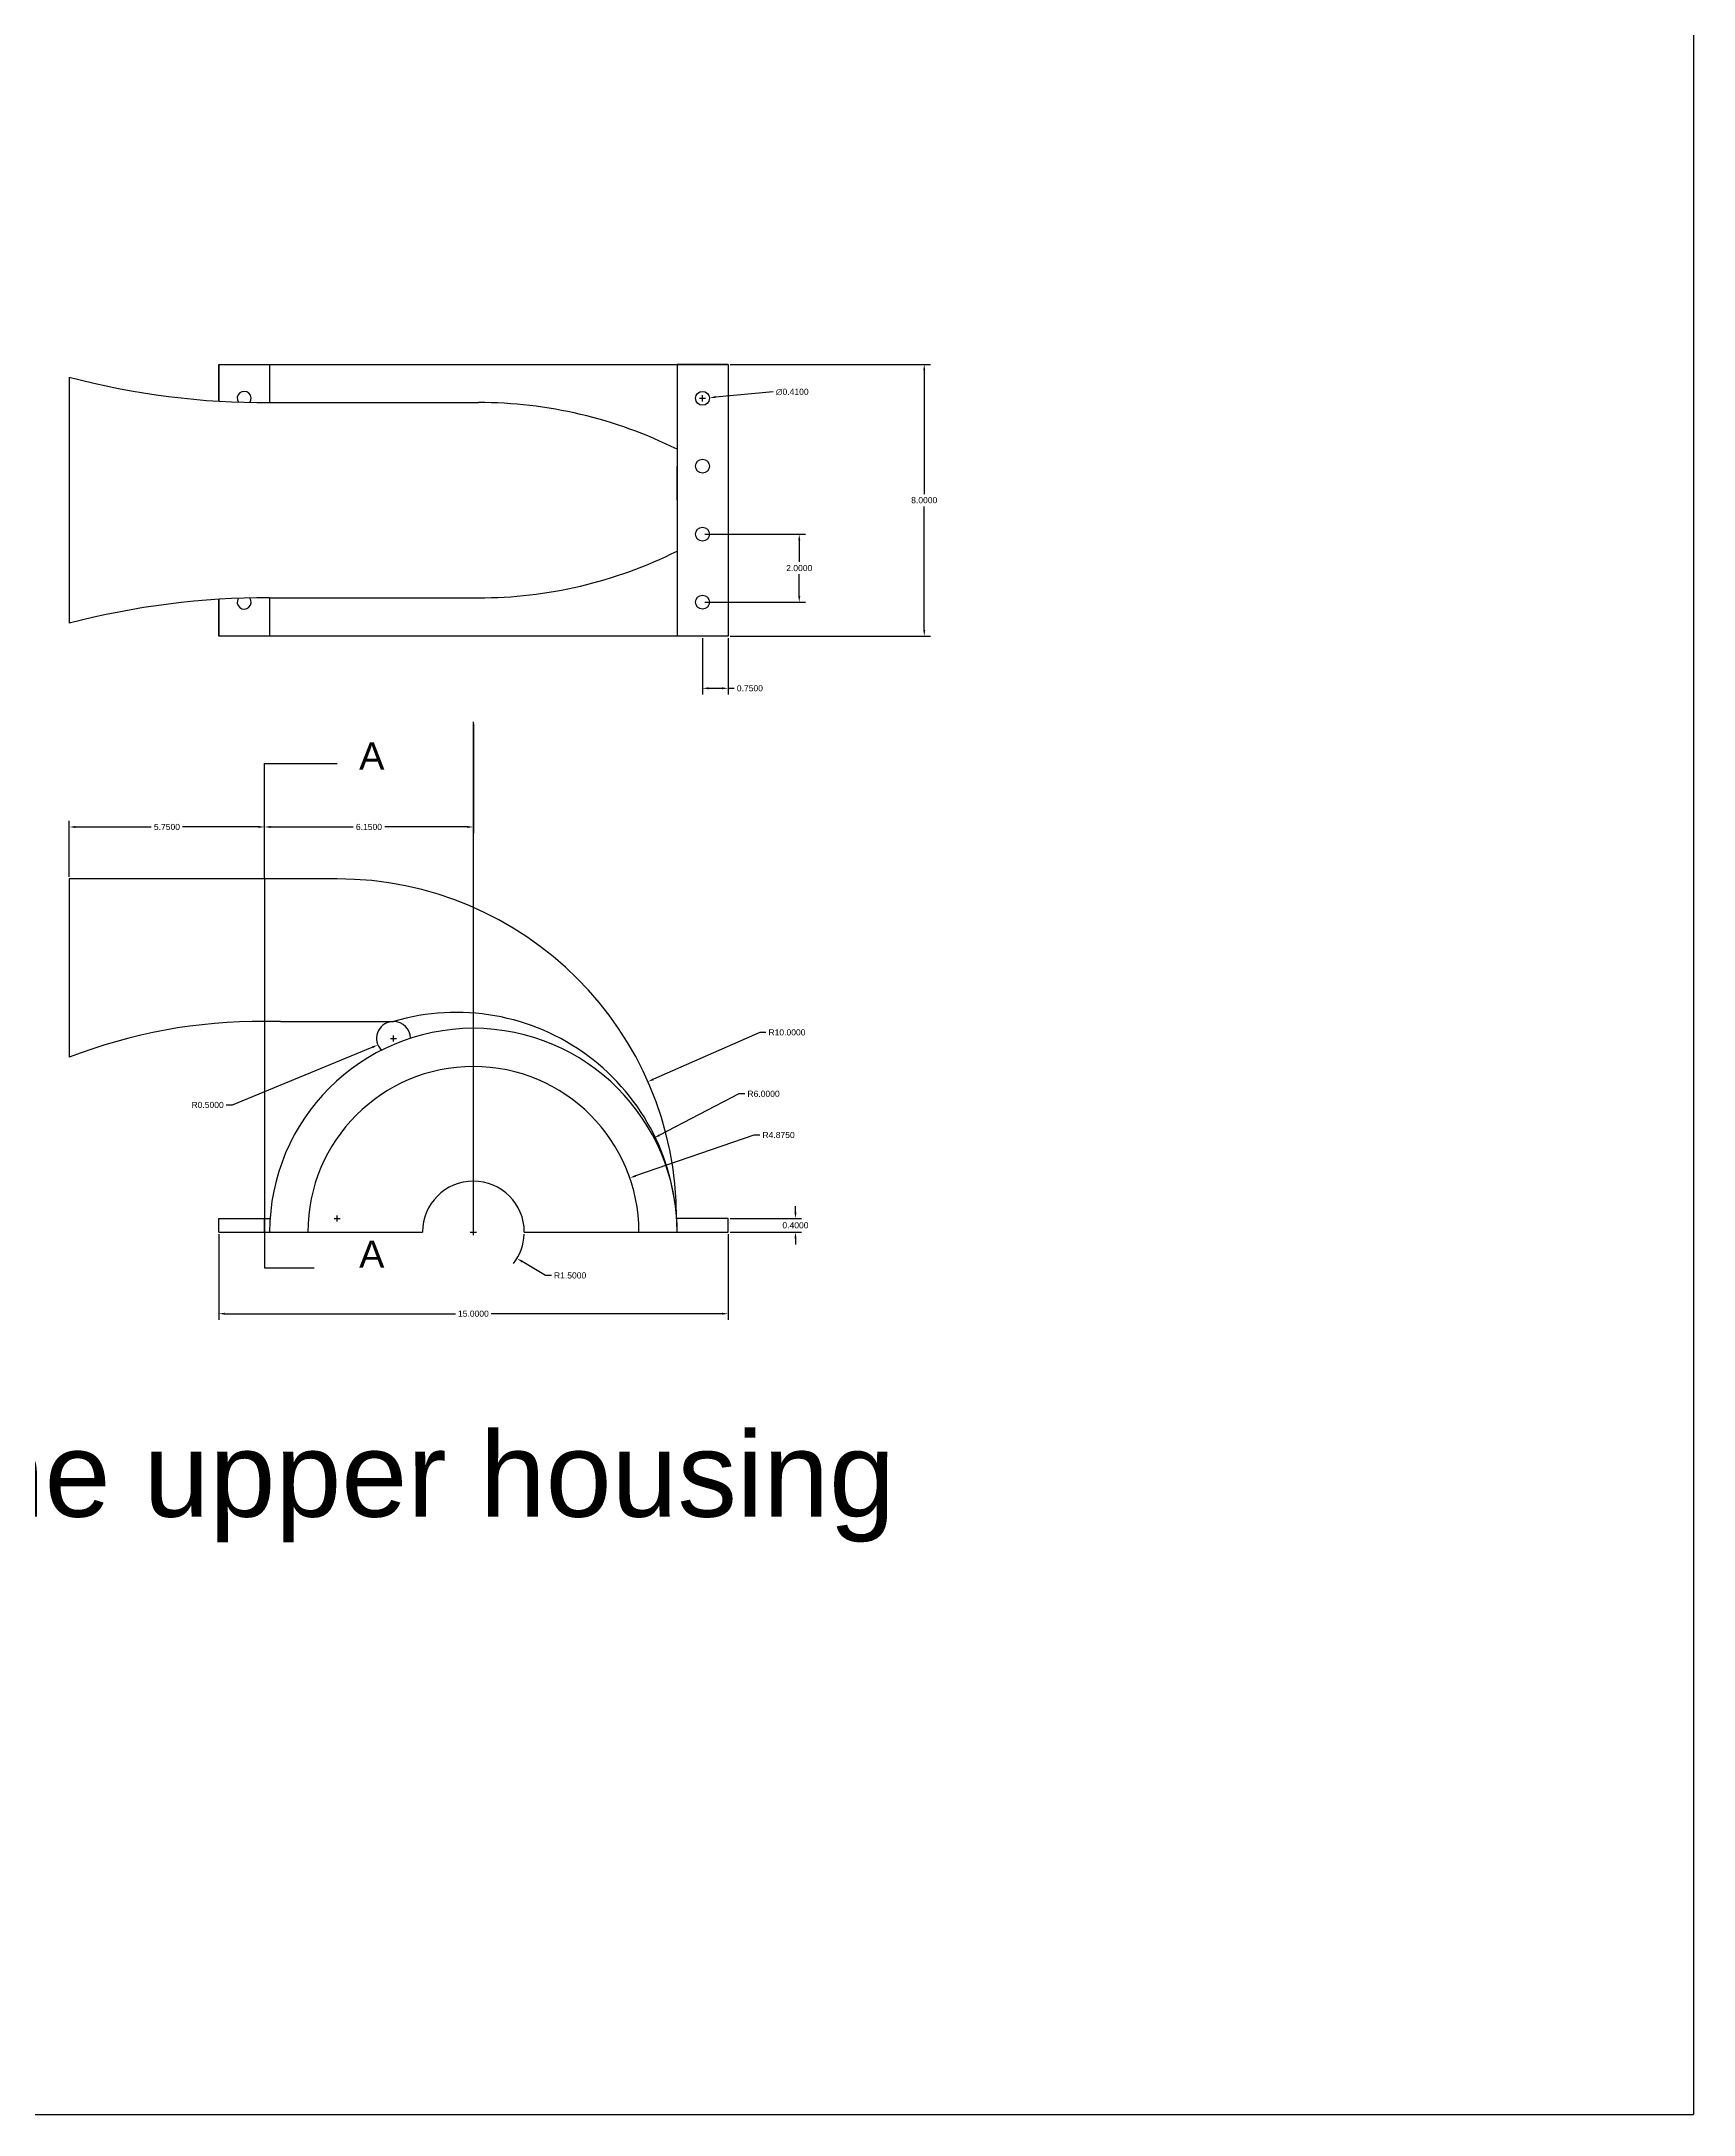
# Model space of a CAD drawing. Header units: millimetres. Extents: x 34830 to 39055, y 27793 to 28482.
# Drawn here: x 35321.1 to 35369.8, y 27793 to 27854 of the extents above; entities that cross this region are included whole.
import ezdxf

# ---------------------------------------------------------------- set-up
doc = ezdxf.new("R2010")
doc.units = ezdxf.units.MM
doc.linetypes.add('CENTER2', pattern=[28.575, 19.05, -3.175, 3.175, -3.175])
doc.layers.add('line', color=10, linetype='CENTER2', lineweight=25)
doc.layers.add('upper housing', color=7, linetype='Continuous')
doc.styles.get("Standard").update_dxf_attribs({"font": 'arial.ttf'})
doc.dimstyles.get("Standard").update_dxf_attribs({"dimtxt": 0.18, "dimasz": 0.18, "dimexe": 0.18, "dimexo": 0.0625, "dimgap": 0.09, "dimtad": 0, "dimtih": 1, "dimtoh": 1, "dimdec": 4, "dimzin": 0, "dimdsep": 46, "dimtxsty": 'Standard', "dimcen": 0.09, "dimadec": 0, "dimazin": 0, "dimtfac": 1, "dimtdec": 4, "dimtofl": 0, "dimtmove": 0, "dimatfit": 3, "dimfxl": 1, "dimtolj": 1, "dimtzin": 0, "dimarcsym": 0})

# ---------------------------------------------------------------- blocks, each defined once
blk = doc.blocks.new('*D2')
at = {"layer": 'Defpoints', "color": 0, "transparency": 16777216}
for p in [(35341.32, 27844.521), (35341.32, 27836.521), (35347.098, 27836.521)]:
    blk.add_point(p, dxfattribs=at)
at = {"layer": 'upper housing', "color": 0, "lineweight": -2, "transparency": 16777216}
for p, q in [((35341.382, 27844.521), (35347.278, 27844.521)), ((35347.098, 27844.341), (35347.098, 27840.703)), ((35347.098, 27836.701), (35347.098, 27840.339)), ((35341.382, 27836.521), (35347.278, 27836.521))]:
    blk.add_line(p, q, dxfattribs=at)
at = {"layer": 'upper housing', "color": 0, "transparency": 16777216}
for points in [[(35347.068, 27844.341), (35347.128, 27844.341), (35347.098, 27844.521)], [(35347.068, 27836.701), (35347.128, 27836.701), (35347.098, 27836.521)]]:
    blk.add_solid(points, dxfattribs=at)
at = {"layer": 'upper housing', "color": 0, "transparency": 16777216, "insert": (35347.098, 27840.521), "char_height": 0.18, "attachment_point": 5}
blk.add_mtext('\\A1;8.0000', dxfattribs=at)
blk = doc.blocks.new('*D3')
at = {"layer": 'Defpoints', "color": 0, "transparency": 16777216}
for p in [(35340.366, 27843.503), (35340.774, 27843.539)]:
    blk.add_point(p, dxfattribs=at)
at = {"layer": 'upper housing', "color": 0, "lineweight": -2, "transparency": 16777216}
for p, q in [((35342.649, 27843.707), (35340.953, 27843.555)), ((35340.48, 27843.521), (35340.66, 27843.521)), ((35340.57, 27843.431), (35340.57, 27843.611))]:
    blk.add_line(p, q, dxfattribs=at)
at = {"layer": 'upper housing', "color": 0, "transparency": 16777216}
blk.add_solid([(35340.951, 27843.585), (35340.956, 27843.525), (35340.774, 27843.539)], dxfattribs=at)
at = {"layer": 'upper housing', "color": 0, "transparency": 16777216, "insert": (35343.211, 27843.707), "char_height": 0.18, "attachment_point": 5}
blk.add_mtext('\\A1;∅0.4100', dxfattribs=at)
blk = doc.blocks.new('*D4')
at = {"layer": 'Defpoints', "color": 0, "transparency": 16777216}
for p in [(35340.57, 27839.521), (35340.57, 27837.521), (35343.417, 27837.521)]:
    blk.add_point(p, dxfattribs=at)
at = {"layer": 'upper housing', "color": 0, "lineweight": -2, "transparency": 16777216}
for p, q in [((35340.632, 27839.521), (35343.597, 27839.521)), ((35343.417, 27839.341), (35343.417, 27838.703)), ((35343.417, 27837.701), (35343.417, 27838.339)), ((35340.632, 27837.521), (35343.597, 27837.521))]:
    blk.add_line(p, q, dxfattribs=at)
at = {"layer": 'upper housing', "color": 0, "transparency": 16777216}
for points in [[(35343.387, 27839.341), (35343.447, 27839.341), (35343.417, 27839.521)], [(35343.387, 27837.701), (35343.447, 27837.701), (35343.417, 27837.521)]]:
    blk.add_solid(points, dxfattribs=at)
at = {"layer": 'upper housing', "color": 0, "transparency": 16777216, "insert": (35343.417, 27838.521), "char_height": 0.18, "attachment_point": 5}
blk.add_mtext('\\A1;2.0000', dxfattribs=at)
blk = doc.blocks.new('*D5')
at = {"layer": 'Defpoints', "color": 0, "transparency": 16777216}
for p in [(35340.57, 27836.521), (35341.32, 27836.521), (35341.32, 27834.982)]:
    blk.add_point(p, dxfattribs=at)
at = {"layer": 'upper housing', "color": 0, "lineweight": -2, "transparency": 16777216}
for p, q in [((35340.57, 27836.458), (35340.57, 27834.802)), ((35341.32, 27836.458), (35341.32, 27834.802)), ((35340.75, 27834.982), (35341.14, 27834.982)), ((35341.32, 27834.982), (35341.5, 27834.982))]:
    blk.add_line(p, q, dxfattribs=at)
at = {"layer": 'upper housing', "color": 0, "transparency": 16777216}
for points in [[(35340.75, 27835.012), (35340.75, 27834.952), (35340.57, 27834.982)], [(35341.14, 27835.012), (35341.14, 27834.952), (35341.32, 27834.982)]]:
    blk.add_solid(points, dxfattribs=at)
at = {"layer": 'upper housing', "color": 0, "transparency": 16777216, "insert": (35341.963, 27834.982), "char_height": 0.18, "attachment_point": 5}
blk.add_mtext('\\A1;0.7500', dxfattribs=at)
blk = doc.blocks.new('*D6')
at = {"layer": 'Defpoints', "color": 0, "transparency": 16777216}
for p in [(35338.959, 27823.399), (35329.806, 27819.37)]:
    blk.add_point(p, dxfattribs=at)
at = {"layer": 'upper housing', "color": 0, "lineweight": -2, "transparency": 16777216}
for p, q in [((35342.255, 27824.85), (35339.124, 27823.472)), ((35342.435, 27824.85), (35342.255, 27824.85)), ((35329.716, 27819.37), (35329.896, 27819.37)), ((35329.806, 27819.28), (35329.806, 27819.46))]:
    blk.add_line(p, q, dxfattribs=at)
at = {"layer": 'upper housing', "color": 0, "transparency": 16777216}
blk.add_solid([(35339.112, 27823.499), (35339.136, 27823.444), (35338.959, 27823.399)], dxfattribs=at)
at = {"layer": 'upper housing', "color": 0, "transparency": 16777216, "insert": (35343.055, 27824.85), "char_height": 0.18, "attachment_point": 5}
blk.add_mtext('\\A1;R10.0000', dxfattribs=at)
blk = doc.blocks.new('*D7')
at = {"layer": 'Defpoints', "color": 0, "transparency": 16777216}
for p in [(35339.141, 27821.743), (35333.82, 27818.97)]:
    blk.add_point(p, dxfattribs=at)
at = {"layer": 'upper housing', "color": 0, "lineweight": -2, "transparency": 16777216}
for p, q in [((35341.635, 27823.042), (35339.301, 27821.826)), ((35341.815, 27823.042), (35341.635, 27823.042)), ((35333.73, 27818.97), (35333.91, 27818.97)), ((35333.82, 27818.88), (35333.82, 27819.06))]:
    blk.add_line(p, q, dxfattribs=at)
at = {"layer": 'upper housing', "color": 0, "transparency": 16777216}
blk.add_solid([(35339.287, 27821.852), (35339.314, 27821.799), (35339.141, 27821.743)], dxfattribs=at)
at = {"layer": 'upper housing', "color": 0, "transparency": 16777216, "insert": (35342.365, 27823.042), "char_height": 0.18, "attachment_point": 5}
blk.add_mtext('\\A1;R6.0000', dxfattribs=at)
blk = doc.blocks.new('*D8')
at = {"layer": 'Defpoints', "color": 0, "transparency": 16777216}
for p in [(35338.427, 27820.565), (35333.82, 27818.97)]:
    blk.add_point(p, dxfattribs=at)
at = {"layer": 'upper housing', "color": 0, "lineweight": -2, "transparency": 16777216}
for p, q in [((35342.078, 27821.829), (35338.597, 27820.624)), ((35342.258, 27821.829), (35342.078, 27821.829)), ((35333.73, 27818.97), (35333.91, 27818.97)), ((35333.82, 27818.88), (35333.82, 27819.06))]:
    blk.add_line(p, q, dxfattribs=at)
at = {"layer": 'upper housing', "color": 0, "transparency": 16777216}
blk.add_solid([(35338.587, 27820.652), (35338.606, 27820.596), (35338.427, 27820.565)], dxfattribs=at)
at = {"layer": 'upper housing', "color": 0, "transparency": 16777216, "insert": (35342.808, 27821.829), "char_height": 0.18, "attachment_point": 5}
blk.add_mtext('\\A1;R4.8750', dxfattribs=at)
blk = doc.blocks.new('*D9')
at = {"layer": 'Defpoints', "color": 0, "transparency": 16777216}
for p in [(35341.32, 27819.37), (35341.32, 27818.97), (35343.305, 27818.97)]:
    blk.add_point(p, dxfattribs=at)
at = {"layer": 'upper housing', "color": 0, "lineweight": -2, "transparency": 16777216}
for p, q in [((35341.382, 27819.37), (35343.485, 27819.37)), ((35343.305, 27819.55), (35343.305, 27819.73)), ((35341.382, 27818.97), (35343.485, 27818.97)), ((35343.305, 27818.79), (35343.305, 27818.61))]:
    blk.add_line(p, q, dxfattribs=at)
at = {"layer": 'upper housing', "color": 0, "transparency": 16777216}
for points in [[(35343.275, 27819.55), (35343.335, 27819.55), (35343.305, 27819.37)], [(35343.275, 27818.79), (35343.335, 27818.79), (35343.305, 27818.97)]]:
    blk.add_solid(points, dxfattribs=at)
at = {"layer": 'upper housing', "color": 0, "transparency": 16777216, "insert": (35343.305, 27819.17), "char_height": 0.18, "attachment_point": 5}
blk.add_mtext('\\A1;0.4000', dxfattribs=at)
blk = doc.blocks.new('*D10')
at = {"layer": 'Defpoints', "color": 0, "transparency": 16777216}
for p in [(35333.82, 27818.97), (35335.105, 27818.196)]:
    blk.add_point(p, dxfattribs=at)
at = {"layer": 'upper housing', "color": 0, "lineweight": -2, "transparency": 16777216}
for p, q in [((35333.73, 27818.97), (35333.91, 27818.97)), ((35333.82, 27818.88), (35333.82, 27819.06)), ((35335.939, 27817.694), (35335.259, 27818.103)), ((35336.119, 27817.694), (35335.939, 27817.694))]:
    blk.add_line(p, q, dxfattribs=at)
blk.add_arc((35333.82, 27818.97), 1.5, 322.05945, 357.61268, dxfattribs=at)
at = {"layer": 'upper housing', "color": 0, "transparency": 16777216}
blk.add_solid([(35335.274, 27818.129), (35335.243, 27818.078), (35335.105, 27818.196)], dxfattribs=at)
at = {"layer": 'upper housing', "color": 0, "transparency": 16777216, "insert": (35336.669, 27817.694), "char_height": 0.18, "attachment_point": 5}
blk.add_mtext('\\A1;R1.5000', dxfattribs=at)
blk = doc.blocks.new('*D11')
at = {"layer": 'Defpoints', "color": 0, "transparency": 16777216}
for p in [(35326.32, 27818.97), (35341.32, 27818.97), (35341.32, 27816.568)]:
    blk.add_point(p, dxfattribs=at)
at = {"layer": 'upper housing', "color": 0, "lineweight": -2, "transparency": 16777216}
for p, q in [((35326.32, 27818.908), (35326.32, 27816.388)), ((35341.32, 27818.908), (35341.32, 27816.388)), ((35326.5, 27816.568), (35333.295, 27816.568)), ((35341.14, 27816.568), (35334.345, 27816.568))]:
    blk.add_line(p, q, dxfattribs=at)
at = {"layer": 'upper housing', "color": 0, "transparency": 16777216}
for points in [[(35326.5, 27816.598), (35326.5, 27816.538), (35326.32, 27816.568)], [(35341.14, 27816.598), (35341.14, 27816.538), (35341.32, 27816.568)]]:
    blk.add_solid(points, dxfattribs=at)
at = {"layer": 'upper housing', "color": 0, "transparency": 16777216, "insert": (35333.82, 27816.568), "char_height": 0.18, "attachment_point": 5}
blk.add_mtext('\\A1;15.0000', dxfattribs=at)
blk = doc.blocks.new('*D12')
at = {"layer": 'Defpoints', "color": 0, "transparency": 16777216}
for p in [(35331.008, 27824.48), (35331.47, 27824.67)]:
    blk.add_point(p, dxfattribs=at)
at = {"layer": 'upper housing', "color": 0, "lineweight": -2, "transparency": 16777216}
for p, q in [((35331.47, 27824.58), (35331.47, 27824.76)), ((35326.723, 27822.714), (35330.842, 27824.411)), ((35331.38, 27824.67), (35331.56, 27824.67)), ((35326.543, 27822.714), (35326.723, 27822.714))]:
    blk.add_line(p, q, dxfattribs=at)
blk.add_arc((35331.47, 27824.67), 0.5, 97.16197, 223.02614, dxfattribs=at)
at = {"layer": 'upper housing', "color": 0, "transparency": 16777216}
blk.add_solid([(35330.83, 27824.439), (35330.853, 27824.383), (35331.008, 27824.48)], dxfattribs=at)
at = {"layer": 'upper housing', "color": 0, "transparency": 16777216, "insert": (35325.993, 27822.714), "char_height": 0.18, "attachment_point": 5}
blk.add_mtext('\\A1;R0.5000', dxfattribs=at)
blk = doc.blocks.new('*D21')
at = {"layer": 'Defpoints', "color": 0, "transparency": 16777216}
for p in [(35327.67, 27830.899), (35321.92, 27829.37), (35327.67, 27829.37)]:
    blk.add_point(p, dxfattribs=at)
at = {"layer": 'upper housing', "color": 0, "lineweight": -2, "transparency": 16777216}
for p, q in [((35321.92, 27829.433), (35321.92, 27831.079)), ((35322.1, 27830.899), (35324.331, 27830.899)), ((35327.49, 27830.899), (35325.258, 27830.899)), ((35327.67, 27829.433), (35327.67, 27831.079))]:
    blk.add_line(p, q, dxfattribs=at)
at = {"layer": 'upper housing', "color": 0, "transparency": 16777216}
for points in [[(35322.1, 27830.929), (35322.1, 27830.869), (35321.92, 27830.899)], [(35327.49, 27830.929), (35327.49, 27830.869), (35327.67, 27830.899)]]:
    blk.add_solid(points, dxfattribs=at)
at = {"layer": 'upper housing', "color": 0, "transparency": 16777216, "insert": (35324.795, 27830.899), "char_height": 0.18, "attachment_point": 5}
blk.add_mtext('\\A1;5.7500', dxfattribs=at)
blk = doc.blocks.new('*D22')
at = {"layer": 'Defpoints', "color": 0, "transparency": 16777216}
for p in [(35333.82, 27833.997), (35333.82, 27830.899), (35327.67, 27829.37)]:
    blk.add_point(p, dxfattribs=at)
at = {"layer": 'upper housing', "color": 0, "lineweight": -2, "transparency": 16777216}
for p, q in [((35333.82, 27833.934), (35333.82, 27830.719)), ((35327.67, 27829.433), (35327.67, 27831.079)), ((35327.85, 27830.899), (35330.281, 27830.899)), ((35333.64, 27830.899), (35331.209, 27830.899))]:
    blk.add_line(p, q, dxfattribs=at)
at = {"layer": 'upper housing', "color": 0, "transparency": 16777216}
for points in [[(35327.85, 27830.929), (35327.85, 27830.869), (35327.67, 27830.899)], [(35333.64, 27830.929), (35333.64, 27830.869), (35333.82, 27830.899)]]:
    blk.add_solid(points, dxfattribs=at)
at = {"layer": 'upper housing', "color": 0, "transparency": 16777216, "insert": (35330.745, 27830.899), "char_height": 0.18, "attachment_point": 5}
blk.add_mtext('\\A1;6.1500', dxfattribs=at)

msp = doc.modelspace()

# ---------------------------------------------------------------- linework, layer by layer
for p in [(35369.75387, 28031.57974), (35214.29248, 27792.98766)]:
    msp.add_line(p, (35369.75387, 27792.98766))
at = {"layer": 'line'}
for p, q in [((35333.81982, 27818.97031), (35333.81982, 27833.9968)), ((35327.66982, 27829.37031), (35327.66982, 27832.77036)), ((35327.66982, 27832.77036), (35329.80404, 27832.77036)), ((35327.66982, 27829.37031), (35327.66982, 27818.97031)), ((35327.66982, 27818.97031), (35327.66982, 27817.92081)), ((35327.66982, 27817.92081), (35329.13031, 27817.92081))]:
    msp.add_line(p, q, dxfattribs=at)
at = {"layer": 'upper housing'}
for p, q in [((35326.31982, 27844.52082), (35341.31982, 27844.52082)), ((35326.31982, 27844.52082), (35326.31982, 27843.43612)), ((35326.31982, 27843.43612), (35326.31982, 27844.52082)), ((35327.81982, 27844.52082), (35327.81982, 27843.39582)), ((35327.81982, 27844.52082), (35327.81982, 27843.39582)), ((35341.31982, 27844.52082), (35339.81982, 27844.52082)), ((35339.81982, 27844.52082), (35339.81982, 27836.52082)), ((35339.81982, 27844.52082), (35339.81982, 27836.52082)), ((35341.31982, 27844.52082), (35340.56982, 27844.52082)), ((35341.31982, 27844.52082), (35341.31982, 27836.52082)), ((35341.31982, 27844.52082), (35341.31982, 27836.52082)), ((35321.91982, 27844.14582), (35321.91982, 27836.89582)), ((35327.81982, 27843.39582), (35333.96982, 27843.39582)), ((35339.81982, 27842.02082), (35339.81982, 27839.02082)), ((35339.81982, 27840.52082), (35339.81982, 27841.52082)), ((35326.31982, 27836.52082), (35326.31982, 27837.60333)), ((35326.31982, 27837.60333), (35326.31982, 27836.52082)), ((35327.81982, 27837.64582), (35333.96982, 27837.64582)), ((35327.81982, 27837.64582), (35327.81982, 27836.52082)), ((35327.81982, 27837.64582), (35327.81982, 27836.52082)), ((35341.31982, 27836.52082), (35326.31982, 27836.52082)), ((35329.80647, 27829.37031), (35321.91982, 27829.37031)), ((35321.91982, 27829.37031), (35321.91982, 27824.12031)), ((35328.13806, 27825.17031), (35327.66982, 27825.17031)), ((35328.13806, 27825.17031), (35331.4703, 27825.17031)), ((35326.31982, 27818.97031), (35326.31982, 27819.37031)), ((35326.31982, 27819.37031), (35327.83317, 27819.37031)), ((35327.66982, 27818.97031), (35327.66982, 27819.37031)), ((35341.31982, 27819.37031), (35339.80647, 27819.37031)), ((35341.31982, 27818.97031), (35341.31982, 27819.37031)), ((35326.31982, 27818.97031), (35332.31982, 27818.97031)), ((35328.67413, 27818.97031), (35328.94482, 27818.97031)), ((35335.31982, 27818.97031), (35338.69482, 27818.97031)), ((35338.69482, 27818.97031), (35341.31982, 27818.97031)), ((35339.81982, 27818.97031), (35339.82081, 27818.97031))]:
    msp.add_line(p, q, dxfattribs=at)
for centre in [(35340.56982, 27843.52082), (35340.56982, 27843.52082), (35340.56982, 27841.52082), (35340.56982, 27841.52082), (35340.56982, 27839.52082), (35340.56982, 27839.52082), (35340.56982, 27837.52082), (35340.56982, 27837.52082)]:
    msp.add_circle(centre, 0.205, dxfattribs=at)
for centre, radius, start, end in [((35327.67152, 27865.81088), 22.41555, 255.131925, 270.3790616), ((35327.06982, 27843.52082), 0.205, 323.7418041, 213.1656377), ((35333.96982, 27830.26378), 13.13205, 63.546257, 90), ((35333.96982, 27850.77787), 13.13205, 270, 296.453743), ((35327.71348, 27814.90067), 22.7454, 89.7321363, 104.7568775), ((35327.06982, 27837.52082), 0.205, 147.3505644, 35.9092936), ((35327.06982, 27837.52082), 0.205, 147.3505644, 35.9092936), ((35329.80647, 27819.37031), 10, 0, 90), ((35333.31949, 27818.93742), 6.50141, 0.2897727, 106.5247428), ((35327.52664, 27809.68533), 15.48563, 89.4702392, 111.2271291), ((35333.81982, 27818.97031), 6, 0, 180), ((35331.4703, 27824.67031), 0.5, 0.8945162, 90), ((35333.81982, 27818.97031), 4.875, 0, 180), ((35333.81982, 27818.97031), 1.5, 0, 180)]:
    msp.add_arc(centre, radius, start, end, dxfattribs=at)

# ---------------------------------------------------------------- texts
at = {"insert": (35297.51023, 27813.08874), "char_height": 2.5, "attachment_point": 1}
msp.add_mtext_dynamic_manual_height_columns('dimension of the upper housing', width=55.3199942, gutter_width=12.5, heights=[0], dxfattribs=at)
at = {"layer": 'upper housing', "char_height": 0.80042, "attachment_point": 1}
for insert in [(35330.45518, 27833.3888), (35330.45518, 27818.72123)]:
    msp.add_mtext_dynamic_manual_height_columns('A', width=0.3077189, gutter_width=4.00212, heights=[0], dxfattribs=dict(at, insert=insert))

# ---------------------------------------------------------------- dimensions: what is measured, and where the dimension line sits
at = {"layer": 'upper housing'}
for base, p1, p2, picture, middle in [((35347.09795, 27836.52082), (35341.31982, 27844.52082), (35341.31982, 27836.52082), '*D2', (35347.09795, 27840.52082)), ((35343.4165, 27837.52082), (35340.56982, 27839.52082), (35340.56982, 27837.52082), '*D4', (35343.4165, 27838.52082)), ((35343.30491, 27818.97031), (35341.31982, 27819.37031), (35341.31982, 27818.97031), '*D9', (35343.30491, 27819.17031))]:
    dim = msp.add_linear_dim(base=base, p1=p1, p2=p2, angle=90, dimstyle='Standard', dxfattribs=at)
    dim.commit()
    dim.dimension.update_dxf_attribs({"geometry": picture, "text_midpoint": middle})
dim = msp.add_diameter_dim_2p(p1=(35340.36564, 27843.50252), p2=(35340.774, 27843.53913), dimstyle='Standard', dxfattribs=at)
dim.commit()
dim.dimension.update_dxf_attribs({"geometry": '*D3', "text_midpoint": (35342.64945, 27843.70726), "dimtype": 163})
for base, p1, p2, picture, middle in [((35341.31982, 27834.98219), (35340.56982, 27836.52082), (35341.31982, 27836.52082), '*D5', (35341.96314, 27834.98219)), ((35327.66982, 27830.89914), (35321.91982, 27829.37031), (35327.66982, 27829.37031), '*D21', (35324.79482, 27830.89914)), ((35341.31982, 27816.56849), (35326.31982, 27818.97031), (35341.31982, 27818.97031), '*D11', (35333.81982, 27816.56849))]:
    dim = msp.add_linear_dim(base=base, p1=p1, p2=p2, dimstyle='Standard', dxfattribs=at)
    dim.commit()
    dim.dimension.update_dxf_attribs({"geometry": picture, "text_midpoint": middle})
dim = msp.add_linear_dim(base=(35333.81982, 27830.89914), p1=(35327.66982, 27829.37031), p2=(35333.81982, 27833.9968), dimstyle='Standard', override={"dimtmove": 1}, dxfattribs=at)
dim.commit()
dim.dimension.update_dxf_attribs({"geometry": '*D22', "text_midpoint": (35330.74482, 27830.89914)})
for center, mpoint, picture, middle in [((35331.4703, 27824.67031), (35331.00802, 27824.47977), '*D12', (35325.99341, 27822.71359)), ((35329.80647, 27819.37031), (35338.95891, 27823.3993), '*D6', (35343.05484, 27824.85047)), ((35333.81982, 27818.97031), (35339.14098, 27821.74252), '*D7', (35342.36479, 27823.04203)), ((35333.81982, 27818.97031), (35338.42659, 27820.56507), '*D8', (35342.80773, 27821.82921)), ((35333.81982, 27818.97031), (35335.10469, 27818.19629), '*D10', (35336.66853, 27817.69365))]:
    dim = msp.add_radius_dim(center=center, mpoint=mpoint, dimstyle='Standard', dxfattribs=at)
    dim.commit()
    dim.dimension.update_dxf_attribs({"geometry": picture, "text_midpoint": middle, "dimtype": 164})

doc.saveas('drawing.dxf')
